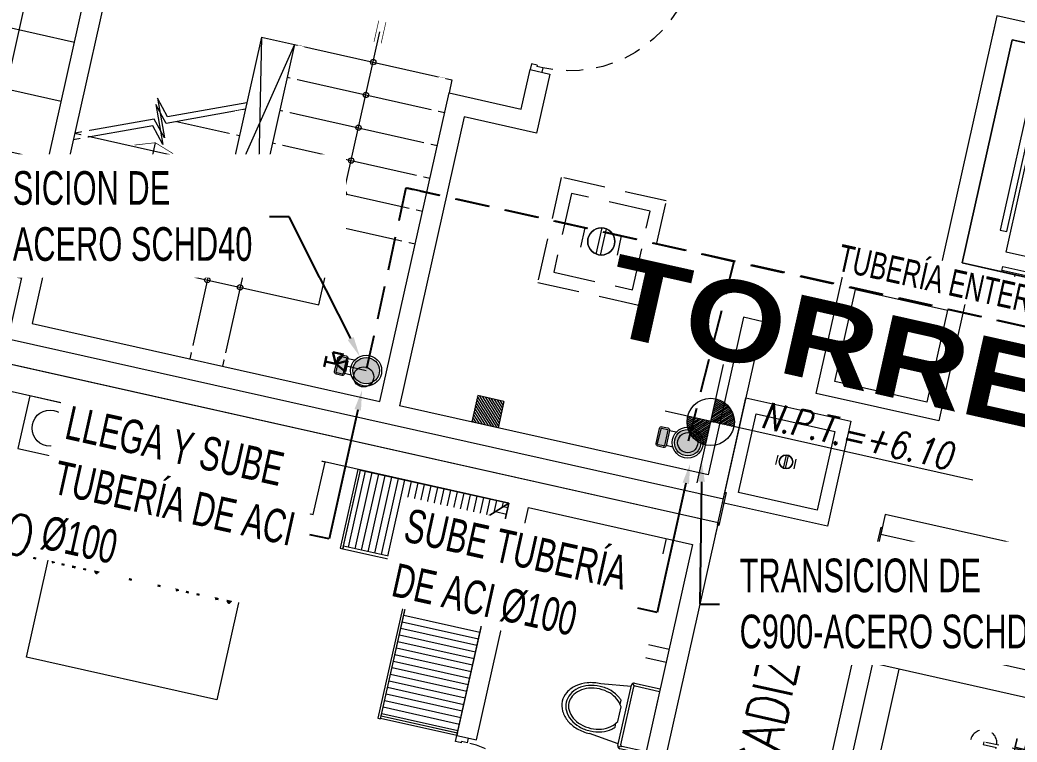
# Model space of a CAD drawing. Header units: millimetres. Extents: x 2471 to 2909, y 1327 to 1568.
# Drawn here: x 2622.16 to 2629.57, y 1485.43 to 1490.8 of the extents above; entities that cross this region are included whole.
import ezdxf
from ezdxf import colors
from ezdxf.entities.mleader import LeaderData, LeaderLine
from ezdxf.enums import TextEntityAlignment as Align
from ezdxf.math import Vec2, Vec3
from ezdxf.xclip import XClip

# ---------------------------------------------------------------- set-up
doc = ezdxf.new("R2010")
doc.units = ezdxf.units.MM
doc.header["$XCLIPFRAME"] = 2
doc.set_wipeout_variables(frame=1)
for name, pattern in [('ACAD_ISO07W100', [3, 0, -3]), ('DASHED2', [0.375, 0.25, -0.125]), ('HIDDEN', [0.375, 0.25, -0.125]), ('HIDDEN2', [0.1875, 0.125, -0.0625])]:
    doc.linetypes.add(name, pattern=pattern)
doc.layers.get('0').update_dxf_attribs({"color": 251, "lineweight": 9})
for name, color, linetype, lineweight in [('000 SOS 911 - ACCESORIOS ACI', 3, 'Continuous', 9), ('000 SOS 911 ACCESORIOS', 3, 'Continuous', 9), ('000 SOS 911 TEXTOS ACI', 7, 'Continuous', 9), ('000 SOS 911 TUB. ENTERRADA  ACI', 5, 'DASHED2', 25), ('000 SOS 911 TUBERIA', 30, 'Continuous', 20), ('000 SOS 911 TUBERIA ACI', 3, 'Continuous', 9), ('A-BARANDAS', 251, 'Continuous', 13), ('A-ESTRUCTURA-HATCH', 251, 'Continuous', 13), ('A-HATCH', 251, 'Continuous', 13), ('A-LINEAS', 251, 'Continuous', 13), ('A-MOBILIARIO', 251, 'Continuous', 13), ('A-MUROS', 251, 'Continuous', 13), ('A-SANITARIOS', 251, 'Continuous', 13), ('A_30_DispositivosSanit', 251, 'Continuous', 13), ('A_50_TextoAmbiente', 251, 'Continuous', 13), ('A_50_TextoIndicaciones', 251, 'Continuous', 13), ('A_50_TextoSubtitulos', 251, 'Continuous', 13), ('DLP_MOBILIARIO FIJO', 251, 'Continuous', 13), ('DLP_MURO BAJO', 251, 'Continuous', 13)]:
    doc.layers.add(name, color=color, linetype=linetype, lineweight=lineweight)
doc.styles.add('PIPE', font='ARIALN.TTF', dxfattribs={"width": 0.8})
doc.styles.add('R100-200', font='romans.shx', dxfattribs={"width": 0.8, "height": 0.3})
doc.styles.add('R140-200', font='ariblk.ttf', dxfattribs={"height": 0.5})
doc.styles.add('R80', font='romans.shx', dxfattribs={"width": 0.8, "oblique": 15, "height": 0.1})
doc.styles.add('R80-200', font='romans.shx', dxfattribs={"width": 0.8, "oblique": 10, "height": 0.2})

# ---------------------------------------------------------------- blocks, each defined once
blk = doc.blocks.new('015')
at = {"layer": '000 SOS 911 - ACCESORIOS ACI', "lineweight": 30}
for p, q in [((1808.4204, 1494.5253), (1808.5248, 1494.5253)), ((1808.3683, 1494.4732), (1808.4726, 1494.421)), ((1808.3683, 1494.4732), (1808.3683, 1494.3688)), ((1808.3683, 1494.3688), (1808.4726, 1494.421)), ((1808.4204, 1494.3167), (1808.4726, 1494.421)), ((1808.5248, 1494.3167), (1808.4726, 1494.421)), ((1808.4204, 1494.3167), (1808.5248, 1494.3167))]:
    blk.add_line(p, q, dxfattribs=at)
blk.add_lwpolyline([(1808.4726, 1494.5253), (1808.4726, 1494.421)], dxfattribs=at)
blk = doc.blocks.new('EST P1')
at = {"layer": 'A-ESTRUCTURA-HATCH'}
h = blk.add_hatch(dxfattribs=at)
h.set_pattern_fill('ANSI31', color=256, scale=0.02)
h.set_pattern_definition([(45, (-226392.07709, -8188203.05961), (-0.04490128060535, 0.04490128060535), [])])
h.paths.add_polyline_path([(-3.61, 5.05), (-3.61, 4.85), (-44.785, 4.85), (-44.785, -0.15), (-46.99, -0.15), (-46.99, -11.15), (-3.61, -11.1501), (-3.61, -11.4001), (-47.24, -11.4001), (-47.24, 0.15), (-45.035, 0.15), (-45.035, 5.05)])
h.paths.add_polyline_path([(5.8757, 4.85), (5.8757, 5.05), (35.53, 5.05), (35.53, 4.85)])
h.paths.add_polyline_path([(47.915, 5.05), (35.58, 5.05), (35.58, 4.85), (47.915, 4.85)])
h.paths.add_polyline_path([(51.865, 4.85), (53.3757, 4.85), (53.3757, 5.05), (51.865, 5.05)])
edge = h.paths.add_edge_path()
edge.add_arc((63.3007, -0.15), 9.7, 360, 540)
edge.add_line((53.6007, -0.15), (53.8007, -0.15))
edge.add_arc((63.3007, -0.15), 9.5, 0.90471, 180, ccw=False)
edge.add_line((72.7995, 0), (70.3507, 0))
edge.add_line((70.3507, 0), (70.3507, -0.1499))
edge.add_line((70.3507, -0.1499), (73.0007, -0.15))
edge = h.paths.add_edge_path()
edge.add_arc((63.3007, -0.15), 3.3, 0.00085, 49.99468)
edge.add_line((65.4221, 2.3777), (65.4222, -0.15))
edge.add_line((65.4222, -0.15), (65.2722, -0.15))
edge.add_line((65.2722, -0.15), (65.2721, 2.4964))
edge.add_arc((63.3007, -0.15), 3.3, 53.31658, 179.99996)
edge.add_line((60.0007, -0.15), (59.8007, -0.15))
edge.add_arc((63.3007, -0.15), 3.5, 2.45736, 179.99993, ccw=False)
edge.add_line((66.7975, 0.0001), (69.4507, 0))
edge.add_line((69.4507, 0), (69.4507, -0.1499))
edge.add_line((69.4507, -0.1499), (66.6007, -0.1499))
h.paths.add_polyline_path([(-3.56, -11.15), (35.53, -11.15), (35.53, -11.4001), (-3.56, -11.4001)])
h.paths.add_polyline_path([(35.58, -11.1501), (71.88, -11.1501), (71.88, -11.4001), (35.58, -11.4)])
blk = doc.blocks.new('EST P2')
at = {"layer": 'A-ESTRUCTURA-HATCH'}
h = blk.add_hatch(dxfattribs=at)
h.set_pattern_fill('ANSI31', color=256, scale=0.02)
h.set_pattern_definition([(45, (-226392.07709, -8188163.05961), (-0.04490128060535, 0.04490128060535), [])])
h.paths.add_polyline_path([(-3.61, 5.05), (-3.61, 4.85), (-44.785, 4.85), (-44.785, -0.15), (-46.99, -0.15), (-46.99, -11.15), (-3.61, -11.1501), (-3.61, -11.4001), (-47.24, -11.4), (-47.24, 0.15), (-45.035, 0.15), (-45.035, 5.0497)])
h.paths.add_polyline_path([(5.8757, 4.85), (5.8757, 5.05), (35.53, 5.05), (35.53, 4.85)])
h.paths.add_polyline_path([(35.58, -11.1501), (71.88, -11.1501), (71.88, -11.4001), (35.58, -11.4)])
h.paths.add_polyline_path([(-3.56, -11.15), (35.53, -11.15), (35.53, -11.4001), (-3.56, -11.4001)])
edge = h.paths.add_edge_path()
edge.add_arc((63.3007, -0.15), 9.7, 360, 540)
edge.add_line((53.6007, -0.15), (53.8007, -0.15))
edge.add_arc((63.3007, -0.15), 9.5, 0, 180, ccw=False)
edge.add_line((72.8007, -0.15), (73.0007, -0.15))
h.paths.add_polyline_path([(47.915, 5.05), (35.58, 5.05), (35.58, 4.85), (47.915, 4.85)])
edge = h.paths.add_edge_path()
edge.add_arc((63.3007, -0.15), 3.3, 0.00108, 49.99451)
edge.add_line((65.4221, 2.3777), (65.4222, -0.15))
edge.add_line((65.4222, -0.15), (65.2722, -0.15))
edge.add_line((65.2722, -0.15), (65.2721, 2.4964))
edge.add_arc((63.3007, -0.15), 3.3, 53.31547, 179.99992)
edge.add_line((60.0007, -0.15), (59.8007, -0.15))
edge.add_arc((63.3007, -0.15), 3.5, 0.00102, 179.99993, ccw=False)
edge.add_line((66.8007, -0.1499), (66.6007, -0.1499))
edge.add_line((66.6007, -0.1499), (66.6007, -0.1499))
h.paths.add_polyline_path([(51.865, 4.85), (53.3757, 4.85), (53.3757, 5.05), (51.865, 5.05)])
blk = doc.blocks.new('A$C47ad906b')
at = {"linetype": 'ACAD_ISO07W100'}
blk.add_blockref('EST P1', (27.0859, 53.6317), dxfattribs=at)
at = {"color": 240, "true_color": 0xed1f24}
blk.add_wipeout([(-17.9532, 13.7815), (-20.1582, 13.7815), (-20.1582, 2.2315), (98.9618, 2.2315), (98.9618, 7.2315), (99.7906, 7.2315), (100.0824, 13.4817), (99.9399, 15.1384), (99.3011, 17.2957), (98.434, 18.891), (96.5864, 20.9381), (95.1524, 21.9277), (93.5658, 22.6443), (92.3725, 22.9752), (90.3824, 23.1815), (88.3592, 22.9682), (87.1113, 22.6133), (85.5861, 21.9127), (83.9074, 20.704), (82.6862, 19.3856), (82.1939, 18.6815), (75.1468, 18.6815), (75.1468, 19.1315), (74.5468, 19.1315), (74.5468, 18.6815), (70.6718, 18.6815), (70.6718, 19.1315), (70.0718, 19.1315), (70.0718, 18.6815), (59.808, 18.6815), (59.808, 19.5314), (55.8578, 19.5314), (55.8578, 18.6815), (37.3918, 18.6815), (9.6018, 18.6818), (9.6018, 19.1315), (9.0018, 19.1315), (9.0018, 18.6817), (7.6574, 18.6815), (7.6574, 19.5315), (3.7074, 19.5315), (3.7074, 18.6818), (-19.1926, 18.6819), (-19.1926, 18.4815), (-17.9532, 18.4815)], dxfattribs=at)
blk.add_blockref('EST P2', (27.0859, 13.6317))
blk = doc.blocks.new('SIM NIVEL PLANTA')
at = {"linetype": 'Continuous'}
h = blk.add_hatch(dxfattribs=at)
h.set_pattern_fill('_USER', color=256, scale=0.099996, angle=45, style=0, pattern_type=0)
h.set_pattern_definition([(45, (35396.10581, 26516.4892), (-0.0707080889, 0.0707080889), [])])
h.paths.add_polyline_path([(-17.032, 0), (-15.532, 0, 0.409209), (-17.032, 1.474)])
h.paths.add_polyline_path([(-18.532, 0, 0.419236), (-17.032, -1.526), (-17.032, 0)])
for p, q in [((-17.032, -3.975), (-17.032, 3.716)), ((0, 0), (-20, 0))]:
    blk.add_line(p, q)
blk.add_circle((-17.032, -0.026), 1.5, dxfattribs=at)
at = {"style": 'R80'}
blk.add_attdef('N.P.T.+0.00', text='', height=2.03, dxfattribs=at).set_placement((-7.766, 2.015), align=Align.MIDDLE_CENTER)
blk = doc.blocks.new('ducha marsano')
at = {"linetype": 'HIDDEN2', "ltscale": 0.5, "extrusion": (-4.9425e-10, -7.91123e-10, -1)}
for p, q in [((-0.01, 0), (0.01, 0)), ((0.01, 0), (0.01, -0.3155)), ((-0.0205, -0.08), (-0.0205, -0.0601)), ((-0.0155, -0.058), (-0.0157, -0.058)), ((-0.01, -0.3155), (-0.01, 0)), ((0.0225, -0.0515), (-0.0001, -0.0515)), ((0.0225, -0.0515), (0.0225, -0.0627)), ((0.0225, -0.0682), (0.0225, -0.077)), ((0.021, -0.0815), (-0.019, -0.0815)), ((0.025, -0.0815), (0.021, -0.0815)), ((0.0225, -0.077), (0.025, -0.077)), ((0.025, -0.077), (0.0771, -0.077)), ((0.0771, -0.0815), (0.025, -0.0815)), ((0.0771, -0.077), (0.0816, -0.077)), ((0.0816, -0.0815), (0.0771, -0.0815)), ((0.0816, -0.077), (0.082, -0.077)), ((0.082, -0.0815), (0.0816, -0.0815)), ((0.082, -0.077), (0.084, -0.077)), ((0.084, -0.0815), (0.082, -0.0815)), ((0.0855, -0.0785), (0.0855, -0.08)), ((0.01, -0.3155), (-0.01, -0.3155))]:
    blk.add_line(p, q, dxfattribs=at)
for centre, radius, start, end in [((-0.0004, -0.0462), 0.02, 323.95812, 354.92979), ((0.0004, -0.0462), 0.02, 185.07021, 195.2705), ((0.019, -0.08), 0.0015, 270, 360), ((-0.084, -0.0785), 0.0015, 90, 180), ((-0.084, -0.08), 0.0015, 180, 270), ((0, -0.3155), 0.1, 95.73917, 84.26083)]:
    blk.add_arc(centre, radius, start, end, dxfattribs=at)
at = {"linetype": 'HIDDEN2', "ltscale": 0.5, "extrusion": (-4.94252e-10, -7.91124e-10, -1)}
blk.add_ellipse((0, -0.0515), major_axis=(-0.0225, -0.0095), ratio=0.001448, start_param=0.425436, end_param=1.567366, dxfattribs=at)
at = {"linetype": 'HIDDEN2', "ltscale": 0.5}
for points, degree in [([(-0.0305, 0), (0, 0), (0.0305, 0)], 2), ([(0.0305, 0), (0.0415, 0), (0.0525, 0)], 2), ([(0.0525, 0), (0.0525, -0.0038), (0.0525, -0.0075)], 2), ([(-0.0525, 0), (-0.0525, -0.0038), (-0.0525, -0.0075)], 2), ([(-0.0525, 0), (-0.0415, 0), (-0.0305, 0)], 2), ([(-0.0525, -0.0075), (-0.0525, -0.0075), (-0.0525, -0.0075)], 2), ([(0.0305, -0.008), (0, -0.008), (-0.0305, -0.008)], 2), ([(-0.0215, -0.008), (-0.0215, -0.0093), (-0.0215, -0.0105)], 2), ([(-0.021, -0.011), (-0.007, -0.011), (0.007, -0.011), (0.021, -0.011)], 3), ([(-0.02, -0.011), (-0.02, -0.0294), (-0.02, -0.0477)], 2), ([(-0.0197, -0.048), (0, -0.048), (0.0197, -0.048)], 2), ([(0.02, -0.011), (0.02, -0.0294), (0.02, -0.0477)], 2), ([(0.0215, -0.008), (0.0215, -0.0093), (0.0215, -0.0105)], 2)]:
    blk.add_open_spline(points, degree=degree, dxfattribs=at)
for points, weights in [([(-0.0525, -0.0075), (-0.0525, -0.0075), (-0.0525, -0.0075)], [1, 0.990847086912, 0.982266230892]), ([(-0.052, -0.008), (-0.0525, -0.008), (-0.0525, -0.0075)], [1, 0.707106781193, 1]), ([(-0.0215, -0.0105), (-0.0215, -0.011), (-0.021, -0.011)], [1, 0.70710678154, 1]), ([(-0.02, -0.0477), (-0.02, -0.048), (-0.0197, -0.048)], [1, 0.707106780138, 1]), ([(0.02, -0.0477), (0.02, -0.048), (0.0197, -0.048)], [1, 0.707106779703, 1]), ([(0.0211, -0.011), (0.0211, -0.011), (0.021, -0.011)], [1, 0.992411795776, 1]), ([(0.052, -0.008), (0.0521, -0.008), (0.0521, -0.008)], [1, 0.992411795771, 1])]:
    blk.add_rational_spline(points, weights, degree=2, dxfattribs=at)
for points, knots in [([(-0.0305, -0.008), (-0.0332, -0.008), (-0.0374, -0.008), (-0.0424, -0.008), (-0.0458, -0.008), (-0.0486, -0.008), (-0.0512, -0.008), (-0.052, -0.008), (-0.052, -0.008)], [0, 0, 0, 0, 8.104572, 12.495263, 16.885954, 21.276645, 25.667336, 33.771908, 33.771908, 33.771908, 33.771908]), ([(0.0225, -0.0682), (0.0225, -0.0682), (0.0225, -0.0682), (0.0225, -0.0679), (0.0224, -0.0677), (0.0224, -0.0672), (0.0224, -0.0669), (0.0223, -0.0662), (0.0223, -0.0658), (0.0223, -0.0652), (0.0223, -0.0648), (0.0224, -0.0641), (0.0224, -0.0638), (0.0224, -0.0633), (0.0225, -0.0631), (0.0225, -0.0628), (0.0225, -0.0627), (0.0225, -0.0627)], [0.4148436, 0.4148436, 0.4148436, 0.4148436, 0.5185541, 0.5185541, 0.6222645, 0.6222645, 0.7259759, 0.7259759, 0.8296873, 0.8296873, 0.9333987, 0.9333987, 1.03711, 1.03711, 1.1408205, 1.1408205, 1.2445309, 1.2445309, 1.2445309, 1.2445309]), ([(0.052, -0.008), (0.052, -0.008), (0.0512, -0.008), (0.0486, -0.008), (0.0458, -0.008), (0.0424, -0.008), (0.0374, -0.008), (0.0332, -0.008), (0.0305, -0.008)], [0, 0, 0, 0, 8.104572, 12.495263, 16.885954, 21.276645, 25.667336, 33.771908, 33.771908, 33.771908, 33.771908])]:
    blk.add_open_spline(points, degree=3, knots=knots, dxfattribs=at)
for points, weights, degree, knots in [([(0.0211, -0.011), (0.0211, -0.011), (0.0211, -0.011), (0.0211, -0.011), (0.0214, -0.0109), (0.0215, -0.0107), (0.0215, -0.0105)], [0.918641037743, 0.918640949346, 0.918640860949, 0.918640772552, 0.789223156395, 0.789223156395, 0.918640772552], 3, [0.1238988, 0.1238988, 0.1238988, 0.1238988, 0.1238993, 0.1238993, 0.1238993, 0.78603, 0.78603, 0.78603, 0.78603]), ([(0.0521, -0.008), (0.0521, -0.008), (0.0521, -0.008), (0.0525, -0.0079), (0.0525, -0.0075)], [0.918641037749, 0.918640905153, 0.918640772558, 0.724517853988, 0.918640772558], 2, [0.1238988, 0.1238988, 0.1238988, 0.1238993, 0.1238993, 0.7860311, 0.7860311, 0.7860311])]:
    blk.add_rational_spline(points, weights, degree=degree, knots=knots, dxfattribs=at)
blk = doc.blocks.new('*U832')
at = {"true_color": 0xfa0000}
for points in [[(587.139, -118.874, 1), (587.139, -119.154, 1)], [(587.057, -119.246, 0.414214), (587.049, -119.254), (587.049, -119.313, 0.414214), (587.057, -119.321), (587.221, -119.321, 0.414214), (587.229, -119.313), (587.229, -119.254, 0.414214), (587.221, -119.246)]]:
    blk.add_hatch(color=1, dxfattribs=at).paths.add_polyline_path(points)
for p, q in [((587.059, -119.157), (587.059, -119.23)), ((587.219, -119.157), (587.219, -119.23))]:
    blk.add_line(p, q)
for points in [[(587.245, -119.254), (587.245, -119.313, -0.414214), (587.221, -119.337), (587.057, -119.337, -0.414214), (587.033, -119.313), (587.033, -119.254, -0.414214), (587.057, -119.23), (587.221, -119.23, -0.414214)], [(587.229, -119.254), (587.229, -119.313, -0.414214), (587.221, -119.321), (587.057, -119.321, -0.414214), (587.049, -119.313), (587.049, -119.254, -0.414214), (587.057, -119.246), (587.221, -119.246, -0.414214)]]:
    blk.add_lwpolyline(points, format="xyb", close=True)
for radius in [0.164, 0.14]:
    blk.add_circle((587.139, -119.014), radius)
blk = doc.blocks.new('*U845')
for p, q in [((0.01, 0.955), (0.01, 1)), ((0.1, 0.965), (0.055, 0.965)), ((0.055, 0.955), (0.055, 0.965)), ((0.1, 0.965), (0.1, 1)), ((0.055, 0.955), (0.01, 0.955)), ((0.055, 0.045), (0.01, 0.045)), ((0.01, 0.045), (0.01, 0)), ((0.055, 0.045), (0.055, 0.035)), ((0.1, 0.035), (0.055, 0.035)), ((0.1, 0.035), (0.1, 0))]:
    blk.add_line(p, q)
blk.add_lwpolyline([(1.03, 0.07), (1.03, 0.035), (0.1, 0.035), (0.1, 0.07)], close=True)
at = {"color": 7, "linetype": 'HIDDEN2'}
blk.add_arc((0.0995, 0.0338), 0.9312, 2.23015, 89.96723, dxfattribs=at)
blk = doc.blocks.new('*U828')
for p, q in [((0.01, 0.705), (0.01, 0.75)), ((0.1, 0.715), (0.1, 0.75)), ((0.055, 0.705), (0.01, 0.705)), ((0.1, 0.715), (0.055, 0.715)), ((0.055, 0.705), (0.055, 0.715)), ((0.055, 0.045), (0.01, 0.045)), ((0.01, 0.045), (0.01, 0)), ((0.055, 0.045), (0.055, 0.035)), ((0.1, 0.035), (0.055, 0.035)), ((0.1, 0.035), (0.1, 0))]:
    blk.add_line(p, q)
blk.add_lwpolyline([(0.78, 0.07), (0.78, 0.035), (0.1, 0.035), (0.1, 0.07)], close=True)
at = {"color": 7, "linetype": 'HIDDEN2'}
blk.add_arc((0.0996, 0.0341), 0.6809, 2.23015, 89.96723, dxfattribs=at)
blk = doc.blocks.new('SIFON JET_PLANTA')
blk.add_wipeout([(0, -0.25), (-0.195, -0.25), (-0.1995, -0.2495), (-0.2029, -0.2484), (-0.2029, -0.2484), (-0.2067, -0.2462), (-0.2067, -0.2462), (-0.209, -0.244), (-0.209, -0.244), (-0.2091, -0.2441), (-0.2108, -0.2423), (-0.2108, -0.2423), (-0.2108, -0.2423), (-0.2126, -0.2395), (-0.2126, -0.2395), (-0.2138, -0.2369), (-0.2138, -0.2369), (-0.2147, -0.2335), (-0.215, -0.23), (-0.215, -0.227), (-0.215, -0.2181), (-0.44, -0.19), (-0.4428, -0.19), (-0.4467, -0.1899), (-0.449, -0.1899), (-0.4518, -0.1898), (-0.455, -0.1897), (-0.4568, -0.1896), (-0.4592, -0.1894), (-0.4619, -0.1893), (-0.4639, -0.1891), (-0.4651, -0.189), (-0.4651, -0.189), (-0.4695, -0.1887), (-0.4735, -0.1883), (-0.4761, -0.188), (-0.4785, -0.1877), (-0.4812, -0.1874), (-0.4824, -0.1872), (-0.4862, -0.1867), (-0.4884, -0.1864), (-0.4916, -0.1859), (-0.4936, -0.1856), (-0.495, -0.1854), (-0.4974, -0.1849), (-0.4974, -0.1849), (-0.5022, -0.184), (-0.5066, -0.1832), (-0.5094, -0.1826), (-0.5118, -0.1821), (-0.5151, -0.1813), (-0.5177, -0.1807), (-0.5217, -0.1796), (-0.5238, -0.1791), (-0.5267, -0.1783), (-0.5267, -0.1783), (-0.5296, -0.1775), (-0.5321, -0.1768), (-0.5352, -0.1759), (-0.5385, -0.1749), (-0.5385, -0.1749), (-0.5412, -0.174), (-0.5428, -0.1735), (-0.5449, -0.1728), (-0.5465, -0.1722), (-0.5491, -0.1713), (-0.551, -0.1706), (-0.5543, -0.1693), (-0.5568, -0.1683), (-0.5598, -0.1671), (-0.5614, -0.1664), (-0.5644, -0.1652), (-0.5659, -0.1645), (-0.5675, -0.1637), (-0.5702, -0.1625), (-0.5738, -0.1608), (-0.5759, -0.1598), (-0.5781, -0.1587), (-0.5833, -0.1559), (-0.5871, -0.1538), (-0.5896, -0.1524), (-0.5918, -0.1511), (-0.5936, -0.15), (-0.595, -0.1492), (-0.5964, -0.1483), (-0.5987, -0.1469), (-0.6004, -0.1458), (-0.602, -0.1448), (-0.6039, -0.1435), (-0.6058, -0.1422), (-0.607, -0.1415), (-0.6086, -0.1403), (-0.612, -0.1379), (-0.6142, -0.1363), (-0.6153, -0.1355), (-0.6168, -0.1344), (-0.6179, -0.1335), (-0.6193, -0.1324), (-0.6204, -0.1315), (-0.6215, -0.1307), (-0.6223, -0.13), (-0.6235, -0.1291), (-0.6245, -0.1281), (-0.6245, -0.1281), (-0.6262, -0.1268), (-0.6276, -0.1255), (-0.6288, -0.1244), (-0.6305, -0.123), (-0.6318, -0.1217), (-0.6318, -0.1217), (-0.6335, -0.1201), (-0.6347, -0.119), (-0.6347, -0.119), (-0.6379, -0.1158), (-0.64, -0.1137), (-0.6458, -0.1074), (-0.6494, -0.1032), (-0.6554, -0.0958), (-0.6599, -0.0897), (-0.6623, -0.0862), (-0.6646, -0.0826), (-0.6679, -0.0774), (-0.6706, -0.0727), (-0.6722, -0.0699), (-0.6751, -0.0642), (-0.677, -0.0602), (-0.6779, -0.0581), (-0.6792, -0.0551), (-0.6803, -0.0522), (-0.6814, -0.0492), (-0.6827, -0.0457), (-0.6838, -0.0419), (-0.6855, -0.0361), (-0.6864, -0.0321), (-0.687, -0.0296), (-0.6876, -0.0264), (-0.6881, -0.0232), (-0.6891, -0.0164), (-0.6896, -0.0111), (-0.6899, -0.0065), (-0.69, 0), (-0.6899, 0.0044), (-0.6897, 0.0096), (-0.6893, 0.014), (-0.6887, 0.0194), (-0.6881, 0.0236), (-0.6881, 0.0236), (-0.6872, 0.0284), (-0.6867, 0.031), (-0.6855, 0.0361), (-0.6855, 0.0361), (-0.6838, 0.0421), (-0.6838, 0.0421), (-0.6819, 0.048), (-0.6804, 0.0521), (-0.6793, 0.0547), (-0.6779, 0.0582), (-0.6745, 0.0655), (-0.6745, 0.0655), (-0.6722, 0.0699), (-0.6705, 0.0728), (-0.669, 0.0755), (-0.6672, 0.0785), (-0.665, 0.082), (-0.6634, 0.0845), (-0.6611, 0.088), (-0.657, 0.0936), (-0.657, 0.0936), (-0.6534, 0.0984), (-0.6534, 0.0984), (-0.6503, 0.1023), (-0.6453, 0.108), (-0.6386, 0.1152), (-0.6326, 0.121), (-0.6299, 0.1235), (-0.6251, 0.1276), (-0.6206, 0.1314), (-0.6168, 0.1344), (-0.6106, 0.1389), (-0.6061, 0.142), (-0.6, 0.1461), (-0.5963, 0.1484), (-0.5908, 0.1517), (-0.5862, 0.1543), (-0.5794, 0.158), (-0.5693, 0.1629), (-0.5517, 0.1703), (-0.5465, 0.1722), (-0.5385, 0.1749), (-0.5346, 0.176), (-0.5265, 0.1784), (-0.5216, 0.1797), (-0.5148, 0.1813), (-0.5079, 0.1829), (-0.5016, 0.1842), (-0.4865, 0.1867), (-0.4763, 0.188), (-0.4726, 0.1884), (-0.4636, 0.1892), (-0.4549, 0.1897), (-0.449, 0.1899), (-0.44, 0.19), (-0.4322, 0.191), (-0.215, 0.2181), (-0.215, 0.2234), (-0.215, 0.2278), (-0.2149, 0.2323), (-0.2142, 0.2356), (-0.2129, 0.239), (-0.211, 0.2419), (-0.2091, 0.2441), (-0.2077, 0.2455), (-0.2055, 0.247), (-0.2007, 0.2492), (-0.195, 0.25), (-0.195, 0.25), (-0.1605, 0.25), (-0.0975, 0.25), (-0.0323, 0.25), (0, 0.25)])
for p, q in [((-0.215, -0.23), (-0.215, 0.23)), ((-0.2091, 0.2441), (-0.1921, 0.2271)), ((-0.195, 0.25), (0, 0.25)), ((-0.185, 0.23), (0, 0.23)), ((0, 0.25), (0, -0.25)), ((-0.215, 0.2181), (-0.44, 0.19)), ((-0.195, -0.22), (-0.195, 0.22)), ((-0.265, 0.0718), (-0.265, 0.1028)), ((-0.255, -0.0562), (-0.255, 0.0562)), ((-0.265, -0.1028), (-0.265, -0.0718)), ((-0.215, -0.2181), (-0.44, -0.19)), ((-0.2091, -0.2441), (-0.1921, -0.2271)), ((0, -0.25), (-0.195, -0.25)), ((0, -0.23), (-0.185, -0.23))]:
    blk.add_line(p, q)
for points in [[(-0.44, 0.19, 0.076393), (-0.5385, 0.1749, 0.086437), (-0.6168, 0.1344, 0.105872), (-0.6722, 0.0699, 0.125404), (-0.69, 0, 0.125404), (-0.6722, -0.0699, 0.105872), (-0.6168, -0.1344, 0.086437), (-0.5385, -0.1749, 0.076393), (-0.44, -0.19, 0.076393)], [(-0.265, 0.1028, 0.0362), (-0.2844, 0.1202, 0.08725), (-0.3535, 0.1565, 0.077598), (-0.44, 0.17, 0.077598), (-0.5265, 0.1565, 0.08725), (-0.5956, 0.1202, 0.105601), (-0.6443, 0.0627, 0.12364), (-0.66, 0, 0.12364), (-0.6443, -0.0627, 0.105601), (-0.5956, -0.1202, 0.08725), (-0.5265, -0.1565, 0.077598), (-0.44, -0.17, 0.077598)], [(-0.255, 0.0562, 0.100268), (-0.2967, 0.1044, 0.08725), (-0.3596, 0.1374, 0.077598), (-0.44, 0.15, 0.077598), (-0.5204, 0.1374, 0.08725), (-0.5833, 0.1044, 0.105601), (-0.6266, 0.0532, 0.12364), (-0.64, 0, 0.12364), (-0.6266, -0.0532, 0.105601), (-0.5833, -0.1044, 0.08725), (-0.5204, -0.1374, 0.077598), (-0.44, -0.15, 0.077598)], [(-0.44, -0.15, 0.077598), (-0.3596, -0.1374, 0.08725), (-0.2967, -0.1044, 0.100268), (-0.255, -0.0562, 0.12364)], [(-0.44, -0.17, 0.077598), (-0.3535, -0.1565, 0.08725), (-0.2844, -0.1202, 0.0362), (-0.265, -0.1028, 0.12364)]]:
    blk.add_lwpolyline(points, format="xyb")
for centre, radius, start, end in [((-0.195, 0.23), 0.02, 90, 180), ((-0.185, 0.22), 0.01, 90, 180), ((-0.185, -0.22), 0.01, 180, 270), ((-0.195, -0.23), 0.02, 180, 270)]:
    blk.add_arc(centre, radius, start, end)
blk = doc.blocks.new('CAMA 2PLAZAS C_VELADOR')
at = {"layer": 'A-MOBILIARIO'}
for p, q in [((-1.8499, 0), (-0.3999, 0)), ((-1.8499, -0.06), (-1.8499, 0)), ((-0.3999, 0), (-0.3999, -0.06))]:
    blk.add_line(p, q, dxfattribs=at)
at = {"layer": 'A-MOBILIARIO', "linetype": 'Continuous'}
for p, q in [((-1.8499, -0.06), (-0.3999, -0.06)), ((-1.8499, -1.9), (-1.8499, -0.06)), ((-0.3999, -0.06), (-0.3999, -1.9)), ((-1.6633, -0.3958), (-1.6633, -0.1184)), ((-1.6327, -0.0878), (-1.2086, -0.0878)), ((-1.1779, -0.1184), (-1.1779, -0.3958)), ((-1.0719, -0.3958), (-1.0719, -0.1184)), ((-1.0413, -0.0878), (-0.6172, -0.0878)), ((-0.5866, -0.1184), (-0.5866, -0.4118)), ((-1.8499, -0.396), (-0.7546, -0.396)), ((-0.3999, -0.7507), (-0.7546, -0.396)), ((-0.7546, -0.396), (-0.7546, -0.7507)), ((-0.6172, -0.4424), (-0.7082, -0.4424)), ((-0.7546, -0.452), (-1.8499, -0.452)), ((-0.7546, -0.7507), (-0.3999, -0.7507)), ((-0.3999, -1.9), (-1.8499, -1.9))]:
    blk.add_line(p, q, dxfattribs=at)
at = {"layer": 'A-MOBILIARIO'}
for points in [[(-2.2499, -0.4), (-1.8499, -0.4), (-1.8499, 0), (-2.2499, 0)], [(-0.4, -0.4), (0, -0.4), (0, 0), (-0.4, 0)]]:
    blk.add_lwpolyline(points, close=True, dxfattribs=at)
for centre in [(-2.0499, -0.2), (-0.2, -0.2)]:
    blk.add_circle(centre, 0.1344, dxfattribs=at)
at = {"layer": 'A-MOBILIARIO', "linetype": 'Continuous'}
for centre, start, end in [((-1.6327, -0.1184), 90, 180), ((-1.2086, -0.1184), 0, 90), ((-1.0413, -0.1184), 90, 180), ((-0.6172, -0.1184), 0, 90), ((-0.6172, -0.4118), 270, 0)]:
    blk.add_arc(centre, 0.0306, start, end, dxfattribs=at)
blk = doc.blocks.new('TF_P1')
at = {"layer": 'A-HATCH'}
h = blk.add_hatch(dxfattribs=at)
h.set_pattern_fill('ANSI31', color=8, scale=0.005)
h.set_pattern_definition([(45, (139.732912, -111.461272), (-0.0112253202, 0.0112253202), [])])
h.paths.add_polyline_path([(26.7, 1.575), (26.5, 1.575), (26.5, 1.775), (26.7, 1.775)])
at = {"layer": 'DLP_MOBILIARIO FIJO'}
h = blk.add_hatch(dxfattribs=at)
h.set_pattern_fill('_USER', color=8, scale=0.05, angle=180, pattern_type=0)
h.set_pattern_definition([(180, (-9789.085713, -3190.902796), (-6e-18, -0.05), [])])
h.paths.add_polyline_path([(27.23, 0.845), (27.23, 1.975), (27.81, 1.395), (27.81, 0.845)])
h = blk.add_hatch(dxfattribs=at)
h.set_pattern_fill('_USER', color=8, scale=0.05, angle=270, pattern_type=0)
h.set_pattern_definition([(270, (-7174.81499, -2432.42476), (0.05, -9e-18), [])])
h.paths.add_polyline_path([(27.23, 1.975), (28.9814, 1.975), (28.9814, 1.395), (27.81, 1.395)])
at = {"color": 8, "elevation": 0}
for points in [[(23.2, 6.275), (24.6, 6.275), (24.6, 5.175), (23.2, 5.175)], [(23.3281, 5.097), (24.4496, 5.097), (24.4496, 5.1467), (23.3281, 5.1467)]]:
    blk.add_lwpolyline(points, close=True, dxfattribs=at)
at = {"color": 8}
for points in [[(26.8, 4.725), (27.05, 4.725), (27.05, 4.715), (26.8, 4.715)], [(26.8, 3.535), (27.05, 3.535), (27.05, 3.525), (26.8, 3.525)]]:
    blk.add_lwpolyline(points, close=True, dxfattribs=at)
at = {"layer": 'A-LINEAS', "color": 8}
for p, q in [((27.6, 6.125, 0), (27.23, 4.825, 0)), ((27.6, 4.825, 0), (27.23, 6.125, 0)), ((27.8, 5.075), (28.6, 5.075)), ((27.23, 3.175), (28.03, 3.175)), ((26.1, 0.275, 0), (24.0204, 0.275, 0))]:
    blk.add_line(p, q, dxfattribs=at)
at = {"layer": 'A-LINEAS', "color": 8, "linetype": 'Continuous'}
for p, q in [((24.25, -0.325, 0), (25.5, -0.575, 0)), ((24.25, -0.575, 0), (25.5, -0.325, 0))]:
    blk.add_line(p, q, dxfattribs=at)
at = {"layer": 'A-LINEAS', "color": 8, "const_width": 0.005, "elevation": 0}
for points in [[(24.1008, 0.3022), (23.9401, 0.3022)], [(24.1008, 0.2479), (23.9401, 0.2479)], [(25.2395, -1.0276), (25.1887, -1.175), (25.2395, -1.3224)]]:
    blk.add_lwpolyline(points, dxfattribs=at)
at = {"layer": 'A-LINEAS', "color": 8, "elevation": 0}
blk.add_lwpolyline([(25.1887, -1.175), (26.1, -1.175), (26.1, 0.275)], dxfattribs=at)
at = {"layer": 'A-LINEAS', "color": 8, "linetype": 'Continuous', "elevation": 0}
for points in [[(24.75, -0.575), (24.9808, -1.1288), (24.8615, -1.2327), (25.1385, -1.1173), (25.0192, -1.2211), (25.25, -1.775)], [(24.8, -0.575), (25.0308, -1.1288), (24.9115, -1.2327), (25.1885, -1.1173), (25.0692, -1.2211), (25.3, -1.775)]]:
    blk.add_lwpolyline(points, dxfattribs=at)
at = {"layer": 'A-LINEAS', "color": 8, "linetype": 'Continuous'}
for centre in [(24.25, 0.275, 0), (24.5, 0.275, 0), (24.75, 0.275, 0), (25, 0.275, 0), (25.25, 0.275, 0), (25.5, 0.275, 0), (26.1, -0.325, 0), (26.1, -0.575, 0), (25.5, -1.175, 0)]:
    blk.add_circle(centre, 0.02, dxfattribs=at)
at = {"layer": 'A-MOBILIARIO', "color": 8}
for p, q in [((27.6, 4.785, 0), (27.23, 4.785, 0)), ((27.6, 4.765, 0), (27.23, 4.765, 0))]:
    blk.add_line(p, q, dxfattribs=at)
at = {"layer": 'A-MOBILIARIO', "color": 8, "elevation": 0}
blk.add_lwpolyline([(24.74, 5.725), (24.74, 5.175), (24.71, 5.175), (24.71, 5.725)], close=True, dxfattribs=at)
at = {"layer": 'A-MUROS', "color": 8}
for p, q in [((23.05, 8.275), (23.05, 4.875)), ((27.23, 4.725, 0), (27.23, 6.125, 0)), ((27.6, 6.125, 0), (27.6, 4.725, 0)), ((27.8, 6.125), (27.8, 4.875)), ((24.75, 4.875), (24.75, 5.275)), ((24.75, 5.275), (24.9, 5.275)), ((24.9, 4.725), (24.9, 5.275)), ((23.05, 4.875), (24.75, 4.875)), ((27.8, 4.875), (30.2, 4.875)), ((22.9, 4.725), (24.9, 4.725)), ((22.9, 4.725), (23.05, 4.725)), ((27.6, 4.725), (37, 4.725)), ((26.85, 3.525), (25.5, 3.525)), ((25.5, 3.525), (25.5, 3.375)), ((26.85, -1.925), (26.85, 3.525)), ((27.03, -2.325), (27.03, 3.525)), ((27.03, 3.525), (37, 3.525)), ((25.5, 3.375), (26.7, 3.375)), ((26.7, 3.375), (26.7, 1.025)), ((27.23, 2.125), (27.23, 3.375)), ((29, 2.125), (27.23, 2.125)), ((29, 1.975), (29, 2.125)), ((26.5, 1.775), (26.5, 1.575)), ((26.5, 1.775), (26.7, 1.775)), ((24.05, 1.425), (24.05, 1.575)), ((24.05, 1.575), (24.5, 1.575)), ((24.5, 1.575), (24.5, 1.025)), ((26.5, 1.575), (26.7, 1.575)), ((24.35, 1.425), (24.05, 1.425)), ((24.35, 0.875), (24.35, 1.425)), ((24.5, 1.025), (26.7, 1.025)), ((26.7, 0.875), (24.35, 0.875)), ((26.7, -1.775), (26.7, 0.875)), ((24.05, -1.775), (26.7, -1.775)), ((26.85, -1.925), (24.05, -1.925))]:
    blk.add_line(p, q, dxfattribs=at)
for points in [[(27.18, 4.725), (27.03, 4.725), (27.03, 10.575)], [(27.23, 4.725), (27.03, 4.725), (27.03, 10.575), (27.85, 10.575), (27.85, 10.425), (27.23, 10.425), (27.23, 6.275), (29.45, 6.275)]]:
    blk.add_lwpolyline(points, dxfattribs=at)
at = {"layer": 'A-MUROS', "color": 8, "elevation": 0}
blk.add_lwpolyline([(26.7, 4.725), (26.85, 4.725), (26.85, 8.425), (26.7, 8.425)], close=True, dxfattribs=at)
blk.add_lwpolyline([(22.4, 4.725), (22.45, 4.725), (22.4502, 6.125), (22.9, 6.1249), (22.9, 4.725)], dxfattribs=at)
at = {"layer": 'DLP_MOBILIARIO FIJO', "color": 8, "elevation": 0}
for points in [[(27.23, 0.845), (27.23, 1.975), (27.81, 1.395), (27.81, 0.845)], [(28.98, 1.975), (29, 1.975), (29, 1.395), (28.98, 1.395)], [(27.83, 1.395), (27.81, 1.395), (27.81, 0.845), (27.83, 0.845)], [(29.0014, 1.375), (29.0014, 1.395), (27.83, 1.395), (27.83, 1.375)], [(27.83, 0.825), (27.83, 0.845), (27.23, 0.845), (27.23, 0.825)]]:
    blk.add_lwpolyline(points, close=True, dxfattribs=at)
at = {"layer": 'DLP_MOBILIARIO FIJO', "color": 8}
blk.add_lwpolyline([(27.23, 1.975), (28.9814, 1.975), (28.9814, 1.395), (27.81, 1.395)], close=True, dxfattribs=at)
at = {"layer": 'DLP_MURO BAJO', "color": 8}
for p, q in [((24.75, 5.275, 0), (24.75, 6.175, 0)), ((27.6, 4.825, 0), (27.23, 4.825, 0)), ((27.6, 4.725, 0), (27.23, 4.725, 0)), ((28.03, 3.375, 0), (28.03, 2.125, 0)), ((28.13, 3.375, 0), (28.13, 2.125, 0)), ((24.25, -0.325, 0), (24.25, 0.875, 0)), ((24.25, 0.875, 0), (24.35, 0.875, 0)), ((24.5, -0.325, 0), (24.5, 0.875, 0)), ((24.75, -0.325, 0), (24.75, 0.875, 0)), ((25, -0.325, 0), (25, 0.875, 0)), ((25.25, -0.325, 0), (25.25, 0.875, 0)), ((25.5, -0.325, 0), (25.5, 0.875, 0)), ((24.25, -0.325, 0), (25.5, -0.325, 0)), ((24.25, -0.575, 0), (24.25, -0.325, 0)), ((25.25, -0.325, 0), (26.7, -0.325, 0)), ((25.5, -0.575, 0), (25.5, -0.325, 0)), ((24.25, -0.575, 0), (25.5, -0.575, 0)), ((25, -1.055, 0), (25, -0.575, 0)), ((25.25, -1.775, 0), (25.25, -0.575, 0)), ((25.5, -0.575, 0), (26.7, -0.575, 0)), ((25.5, -1.775, 0), (25.5, -0.575, 0))]:
    blk.add_line(p, q, dxfattribs=at)
at = {"color": 8, "xscale": 0.7035271998764521, "yscale": 0.7035271998764521, "zscale": 0.7035271998764521}
for p in [(-386.5684, 86.9043), (-386.5684, 84.4544)]:
    blk.add_blockref('*U832', p, dxfattribs=at)
at = {"layer": 'A-MOBILIARIO', "color": 8, "rotation": 90}
blk.add_blockref('*U828', (29.75, 1.965, 0), dxfattribs=at)
at = {"layer": 'A-MOBILIARIO', "color": 8, "xscale": -1, "rotation": 270}
blk.add_blockref('*U845', (23.05, 1.415, 0), dxfattribs=at)
at = {"layer": 'A-MOBILIARIO', "color": 8, "extrusion": (4.49068e-08, 3.60286e-08, 1), "rotation": 90}
blk.add_blockref('CAMA 2PLAZAS C_VELADOR', (27.23, 0.5748, 0), dxfattribs=at)
at = {"layer": 'A-SANITARIOS', "color": 8, "extrusion": (4.9425e-10, -7.91123e-10, -1), "rotation": 7.00357340669687e-07}
blk.add_blockref('ducha marsano', (-28.2, 6.125, 0), dxfattribs=at)
at = {"layer": 'A-SANITARIOS', "color": 8, "extrusion": (-4.49068e-08, 3.60286e-08, -1), "xscale": -1, "zscale": -1, "rotation": 269.999998668777}
blk.add_blockref('SIFON JET_PLANTA', (-28.58, 3.375, 0), dxfattribs=at)
at = {"layer": 'A-SANITARIOS', "color": 8, "extrusion": (4.9425e-10, 7.91123e-10, -1), "xscale": -1, "rotation": 179.9999992996422}
blk.add_blockref('ducha marsano', (-27.63, 2.125, 0), dxfattribs=at)
at = {"layer": 'A-MUROS', "color": 8}
blk.add_line((27.23, 3.375), (29.75, 3.375), dxfattribs=at)
blk.add_lwpolyline([(29, 1.975), (27.23, 1.975), (27.23, -2.175), (27.85, -2.175), (27.85, -2.325), (27.03, -2.325), (27.03, 3.525), (27.13, 3.525)], dxfattribs=at)
at = {"color": 8}
blk.add_wipeout([(24.8104, -0.6), (24.8312, -0.65), (25.575, -0.65), (25.575, -0.25), (24.25, -0.25), (24.25, -0.3), (25.525, -0.3), (25.525, -0.6)], dxfattribs=at).translate(0, 0, 0).dxf.layer = 'A-BARANDAS'
blk.add_wipeout([(24.25, -1.725), (24.25, -1.675), (24.25, -1.675), (26.6, -1.675), (26.6, 0.2721), (26.0971, 0.775), (24.25, 0.775), (24.25, 0.825), (26.1178, 0.825), (26.65, 0.2928), (26.65, -1.725)], dxfattribs=at).translate(0, 0, 0).dxf.layer = 'A-BARANDAS'
blk = doc.blocks.new('A$C4760cff2')
at = {"layer": 'A_50_TextoAmbiente', "style": 'R100-200', "width": 0.8}
for s, rotation, p in [('DORM. PRIN.', 347.38249, (6.0773, 21.6407)), ('PASADIZO', 77.3825, (11.9551, 19.5055))]:
    blk.add_text(s, height=0.3, rotation=rotation, dxfattribs=at).set_placement(p)
at = {"layer": 'A_50_TextoSubtitulos', "color": 1, "style": 'R140-200'}
blk.add_text('TORRE F', height=0.6, rotation=347.38173, dxfattribs=at).set_placement((10.761, 23.22))
blk = doc.blocks.new('R')
at = {"linetype": 'Continuous'}
for p, q in [((-0.0083, -0.0497), (-0.0083, 0.0497)), ((0.0083, -0.0497), (0.0083, 0.0497)), ((0.0694, -0.0367), (0.0694, 0.0367))]:
    blk.add_line(p, q, dxfattribs=at)
blk.add_circle((0, 0), 0.0504, dxfattribs=at)
blk = doc.blocks.new('cajas de desague')
at = {"elevation": 0}
for points in [[(85.2298, -0.4722), (84.5763, -0.0108), (85.0377, 0.6428), (85.6912, 0.1814)], [(85.2058, -0.3328), (84.7157, 0.0133), (85.0617, 0.5034), (85.5519, 0.1574)]]:
    blk.add_lwpolyline(points, close=True, dxfattribs=at)
at = {"linetype": 'Continuous', "rotation": 234.7792281034308}
blk.add_blockref('R', (85.1369, 0.0897, 0), dxfattribs=at)
blk.add_blockref('R', (85.1369, 0.0897, 0), dxfattribs=at)
at = {"linetype": 'Continuous', "xscale": -1, "rotation": 234.7792281034308}
blk.add_blockref('R', (85.1369, 0.0897, 0), dxfattribs=at)
blk.add_blockref('R', (85.1369, 0.0897, 0), dxfattribs=at)
blk = doc.blocks.new('cajas drenaje pluvial')
at = {"linetype": 'HIDDEN', "ltscale": 1.25, "elevation": 0}
for points in [[(-33.8699, 79.7229), (-33.6951, 80.5036), (-34.4758, 80.6784), (-34.6506, 79.8977)], [(-34.4001, 80.5589), (-34.5312, 79.9734), (-33.9456, 79.8424), (-33.8146, 80.4279)]]:
    blk.add_lwpolyline(points, close=True, dxfattribs=at)
at = {"linetype": 'Continuous', "yscale": 2, "zscale": 2, "rotation": 347.3818861328934}
for xscale in [-2, 2]:
    blk.add_blockref('R', (-34.1781, 80.2018, 0), dxfattribs=dict(at, xscale=xscale))
blk = doc.blocks.new('Buzones IE')
at = {"elevation": 0}
for points in [[(-31.4649, 79.7798), (-31.6688, 78.869), (-32.5796, 79.0729), (-32.3757, 79.9837)], [(-31.6042, 79.6914), (-31.7572, 79.0083), (-32.4403, 79.1612), (-32.2873, 79.8443)]]:
    blk.add_lwpolyline(points, close=True, dxfattribs=at)

msp = doc.modelspace()

# ---------------------------------------------------------------- hatches: boundary and pattern name
at = {"layer": 'A-HATCH'}
h = msp.add_hatch(dxfattribs=at)
h.set_pattern_fill('_USER', color=256, scale=0.45, angle=-102.61562, double=1, pattern_type=0)
h.set_pattern_definition([(257.3844, (2614.15393, 1399.3691), (0.4391358, -0.0982842), []), (347.3844, (2614.15393, 1399.3691), (0.0982842, 0.4391358), [])])
h.paths.add_polyline_path([(2619.9447, 1492.7998), (2619.1475, 1489.2378), (2622.0994, 1488.5772), (2622.8966, 1492.1392)])

# ---------------------------------------------------------------- linework, layer by layer
at = {"layer": '000 SOS 911 TUB. ENTERRADA  ACI', "elevation": 0}
msp.add_lwpolyline([(2625.0261, 1489.5525), (2635.8504, 1487.1293)], dxfattribs=at)
at = {"layer": '000 SOS 911 TUBERIA', "color": 251, "elevation": 0}
msp.add_lwpolyline([(2629.5333, 1490.6536), (2632.8512, 1489.9108), (2632.4798, 1488.2519), (2629.1619, 1488.9946), (2629.5333, 1490.6536)], dxfattribs=at)
at = {"layer": '000 SOS 911 TUBERIA ACI', "ltscale": 0.1}
for centre in [(2624.7115, 1488.1473, 0), (2627.1207, 1487.6582, 0)]:
    msp.add_circle(centre, 0.075, dxfattribs=at)

# ---------------------------------------------------------------- next in the draw order: block references
at = {"linetype": 'ACAD_ISO07W100'}
ref = msp.add_blockref('A$C47ad906b', (2601.7285, 1500.8349, 0), dxfattribs=dict(at, rotation=257.382711444673))
XClip(ref).set_block_clipping_path([(-32.7771099955, 2.2226421868), (98.966152451, 2.2311685525), (98.9658266148, 7.2312249728), (99.7946497677, 7.2312789899), (100.0860832045, 13.4814635285), (100.1766123548, 17.3149815146), (100.3267845167, 20.5304395065), (97.1711962195, 20.6773210117), (93.5338054346, 23.2807166483), (85.4122358067, 23.2798339301), (85.4121779315, 21.8087508774), (84.8685753467, 21.4595517737), (84.2744105561, 21.0140181032), (83.7236675164, 20.5315185136), (83.2217984032, 20.020823719), (82.9119482925, 19.6642585539), (82.6902667088, 19.3857521464), (82.4208442196, 19.0171344008), (81.5253252406, 21.681570397), (-19.0374325849, 21.6816708043), (-22.9522799095, 17.2482101666), (-26.3217196958, 13.732875739), (-31.4099124894, 12.2080788992), (-35.6628028844, 13.1383932107)])

# ---------------------------------------------------------------- next in the draw order: block references
at = {"layer": 'A_50_TextoIndicaciones'}
ref = msp.add_blockref('SIM NIVEL PLANTA', (2629.2402, 1487.3795, 0), dxfattribs=dict(at, xscale=0.1171875, yscale=0.1171875, zscale=0.1171875, rotation=347.3817317696436))
ref.add_attrib('N.P.T.+0.00', 'N.P.T.=+6.10', dxfattribs={"layer": '0', "height": 0.2, "rotation": 347.38173, "style": 'R80-200', "oblique": 10, "width": 0.8}).set_placement((2628.4036, 1487.8087, 0), align=Align.TOP_CENTER)

# ---------------------------------------------------------------- next in the draw order: block references
at = {"color": 251, "rotation": 257.381886132596}
msp.add_blockref('TF_P1', (2629.8114, 1514.2118, 0), dxfattribs=at)

# ---------------------------------------------------------------- next in the draw order: linework, layer by layer
at = {"layer": '000 SOS 911 TUB. ENTERRADA  ACI', "elevation": 2.3013}
for points in [[(2636.2597, 1487.0395), (2625.0261, 1489.5525), (2624.7299, 1488.1934)], [(2627.4648, 1489.0023), (2627.1207, 1487.6582)]]:
    msp.add_lwpolyline(points, dxfattribs=at)
at = {"layer": '000 SOS 911 TUBERIA ACI', "ltscale": 0.1, "elevation": 2.3013}
msp.add_lwpolyline([(2624.7299, 1488.1934), (2624.5832, 1488.2263)], dxfattribs=at)

# ---------------------------------------------------------------- next in the draw order: block references
for name, p in [('A$C4760cff2', (2615.7147, 1465.2582, 0)), ('cajas drenaje pluvial', (2660.6562, 1408.9521)), ('Buzones IE', (2660.6562, 1408.9521))]:
    msp.add_blockref(name, p)
at = {"layer": '000 SOS 911 ACCESORIOS', "xscale": -0.7734375, "yscale": 0.7734375, "zscale": 0.7734375, "rotation": 77.38170556276525}
msp.add_blockref('015', (4057.9904, 2600.7016, 2.3013), dxfattribs=at)
at = {"layer": 'A_30_DispositivosSanit', "rotation": 112.6026581691862}
msp.add_blockref('cajas de desague', (2660.656, 1408.9524), dxfattribs=at)

# ---------------------------------------------------------------- next in the draw order: texts
at = {"layer": '000 SOS 911 TEXTOS ACI', "insert": (2628.2671, 1489.1357, 2.3013), "char_height": 0.2, "attachment_point": 1, "rotation": 347.48113, "style": 'PIPE', "bg_fill": 3, "box_fill_scale": 1.2, "bg_fill_color": 256, "bg_fill_transparency": 0}
msp.add_mtext_dynamic_manual_height_columns('TUBERÍA ENTERRADA DE ACI %%C100 mm - PVC - C900', width=4.761762, gutter_width=0.75, heights=[0], dxfattribs=at)

# ---------------------------------------------------------------- next in the draw order: leaders
at = {"layer": '000 SOS 911 TEXTOS ACI'}
ml = msp.add_multileader_mtext('Standard', dxfattribs=at)
ml.set_content('TRANSICION DE C900-ACERO SCHD40', color=256, style='PIPE')
ml.set_leader_properties(color=7)
ml.build(insert=Vec2(0, 0))
ml.multileader.update_dxf_attribs({"text_left_attachment_type": 2, "text_right_attachment_type": 2, "dogleg_length": 0.1461, "arrow_head_size": 0.15})
ctx = ml.context
ctx.base_point, ctx.char_height, ctx.arrow_head_size, ctx.landing_gap_size, ctx.plane_origin = Vec3(2621.3285, 1489.337, 0), 0.25, 0.15, 0.15, Vec3(2624.8394, 1487.9938, 0)
ctx.left_attachment, ctx.right_attachment = 2, 2
notes = []
notes.append((ctx, [(1, (1, 1, 0), (2624.1583, 1489.337, 0), (-1, 0), 0.1461, [(0, [(2624.6825, 1488.2987, 0)], 0, [])])]))
ctx.mtext.insert, ctx.mtext.width, ctx.mtext.defined_height, ctx.mtext.flow_direction = Vec3(2621.4785, 1489.6769, 0), 2.976978, 0.3038, 5
ctx.mtext.has_bg_fill, ctx.mtext.bg_color, ctx.mtext.bg_scale_factor, ctx.mtext.bg_transparency, ctx.mtext.use_window_bg_color = 1, -1027028792, 1.5, 0, 1
ml = msp.add_multileader_mtext('Standard', dxfattribs=at)
ml.set_content('{\\H1.66667x;LLEGA Y SUBE TUBERÍA DE ACI %%C100 }', color=256, style='PIPE')
ml.set_leader_properties(color=7)
ml.build(insert=Vec2(0, 0))
ml.multileader.update_dxf_attribs({"text_left_attachment_type": 2, "text_right_attachment_type": 2, "dogleg_length": 2, "arrow_head_size": 0.15})
ctx = ml.context
ctx.base_point, ctx.char_height, ctx.arrow_head_size, ctx.landing_gap_size, ctx.plane_origin, ctx.plane_x_axis, ctx.plane_y_axis = Vec3(2622.2666, 1487.4277, 0), 0.15, 0.15, 0.15, Vec3(2617.7975, 1487.5979, 0), Vec3(0.976277, -0.216524), Vec3(0.216524, 0.976277)
ctx.left_attachment, ctx.right_attachment = 2, 2
notes.append((ctx, [(1, (1, 1, 0), (2624.4539, 1486.9426, 0), (-0.976277, 0.216524), 0.1461, [(0, [(2624.6997, 1488.0487, 0)], 0, [])])]))
ctx.mtext.insert, ctx.mtext.text_direction, ctx.mtext.rotation, ctx.mtext.width, ctx.mtext.defined_height, ctx.mtext.flow_direction = Vec3(2622.5327, 1487.9347, 0), Vec3(0.976277, -0.216524), 6.064933, 1.835189, 0.5575, 5
ctx.mtext.has_bg_fill, ctx.mtext.bg_color, ctx.mtext.bg_scale_factor, ctx.mtext.bg_transparency, ctx.mtext.use_window_bg_color = 1, -1027028792, 1.5, 0, 1
ml = msp.add_multileader_mtext('Standard', dxfattribs=at)
ml.set_content('{\\H1.66667x;SUBE TUBERÍA DE ACI %%C100 }', color=256, style='PIPE')
ml.set_leader_properties(color=7)
ml.build(insert=Vec2(0, 0))
ml.multileader.update_dxf_attribs({"text_left_attachment_type": 2, "text_right_attachment_type": 2, "dogleg_length": 2, "arrow_head_size": 0.15})
ctx = ml.context
ctx.base_point, ctx.char_height, ctx.arrow_head_size, ctx.landing_gap_size, ctx.plane_origin, ctx.plane_x_axis, ctx.plane_y_axis = Vec3(2624.8273, 1486.8547, 0), 0.15, 0.15, 0.15, Vec3(2620.2371, 1487.0518, 0), Vec3(0.976277, -0.216524), Vec3(0.216524, 0.976277)
ctx.left_attachment, ctx.right_attachment = 2, 2
notes.append((ctx, [(1, (1, 1, 0), (2626.8935, 1486.3965, 0), (-0.976277, 0.216524), 0.1461, [(0, [(2627.1392, 1487.5025, 0)], 0, [])])]))
ctx.mtext.insert, ctx.mtext.text_direction, ctx.mtext.rotation, ctx.mtext.width, ctx.mtext.defined_height, ctx.mtext.flow_direction = Vec3(2625.0514, 1487.1724, 0), Vec3(0.976277, -0.216524), 6.064933, 1.879842, 0.5575, 5
ctx.mtext.has_bg_fill, ctx.mtext.bg_color, ctx.mtext.bg_scale_factor, ctx.mtext.bg_transparency, ctx.mtext.use_window_bg_color = 1, -1027028792, 1.5, 0, 1
ml = msp.add_multileader_mtext('Standard', dxfattribs=at)
ml.set_content('TRANSICION DE C900-ACERO SCHD40', color=256, style='PIPE')
ml.set_leader_properties(color=7)
ml.build(insert=Vec2(0, 0))
ml.multileader.update_dxf_attribs({"text_left_attachment_type": 2, "text_right_attachment_type": 2, "dogleg_length": 0.1461, "arrow_head_size": 0.15})
ctx = ml.context
ctx.base_point, ctx.char_height, ctx.arrow_head_size, ctx.landing_gap_size, ctx.plane_origin = Vec3(2627.3565, 1486.4567, 0), 0.25, 0.15, 0.15, Vec3(2627.279, 1487.4477, 0)
ctx.left_attachment, ctx.right_attachment = 2, 2
notes.append((ctx, [(0, (1, 1, 0), (2627.2104, 1486.4567, 0), (1, 0), 0.1461, [(0, [(2627.2257, 1487.5174, 0)], 0, [])])]))
ctx.mtext.insert, ctx.mtext.width, ctx.mtext.defined_height, ctx.mtext.flow_direction = Vec3(2627.5065, 1486.7966, 0), 2.797029, 0.2609, 5
ctx.mtext.has_bg_fill, ctx.mtext.bg_color, ctx.mtext.bg_scale_factor, ctx.mtext.bg_transparency, ctx.mtext.use_window_bg_color = 1, -1027028792, 1.5, 0, 1
for ctx, leaders in notes:
    for number, flags, end, landing, length, lines in leaders:
        leader = LeaderData()
        leader.index, (leader.has_last_leader_line, leader.has_dogleg_vector, leader.attachment_direction) = number, flags
        leader.last_leader_point, leader.dogleg_vector, leader.dogleg_length = Vec3(end), Vec3(landing), length
        for number, points, colour, breaks in lines:
            line = LeaderLine()
            line.index, line.vertices, line.color, line.breaks = number, Vec3.list(points), colors.encode_raw_color(colour), breaks
            leader.lines.append(line)
        ctx.leaders.append(leader)

doc.saveas('drawing.dxf')
